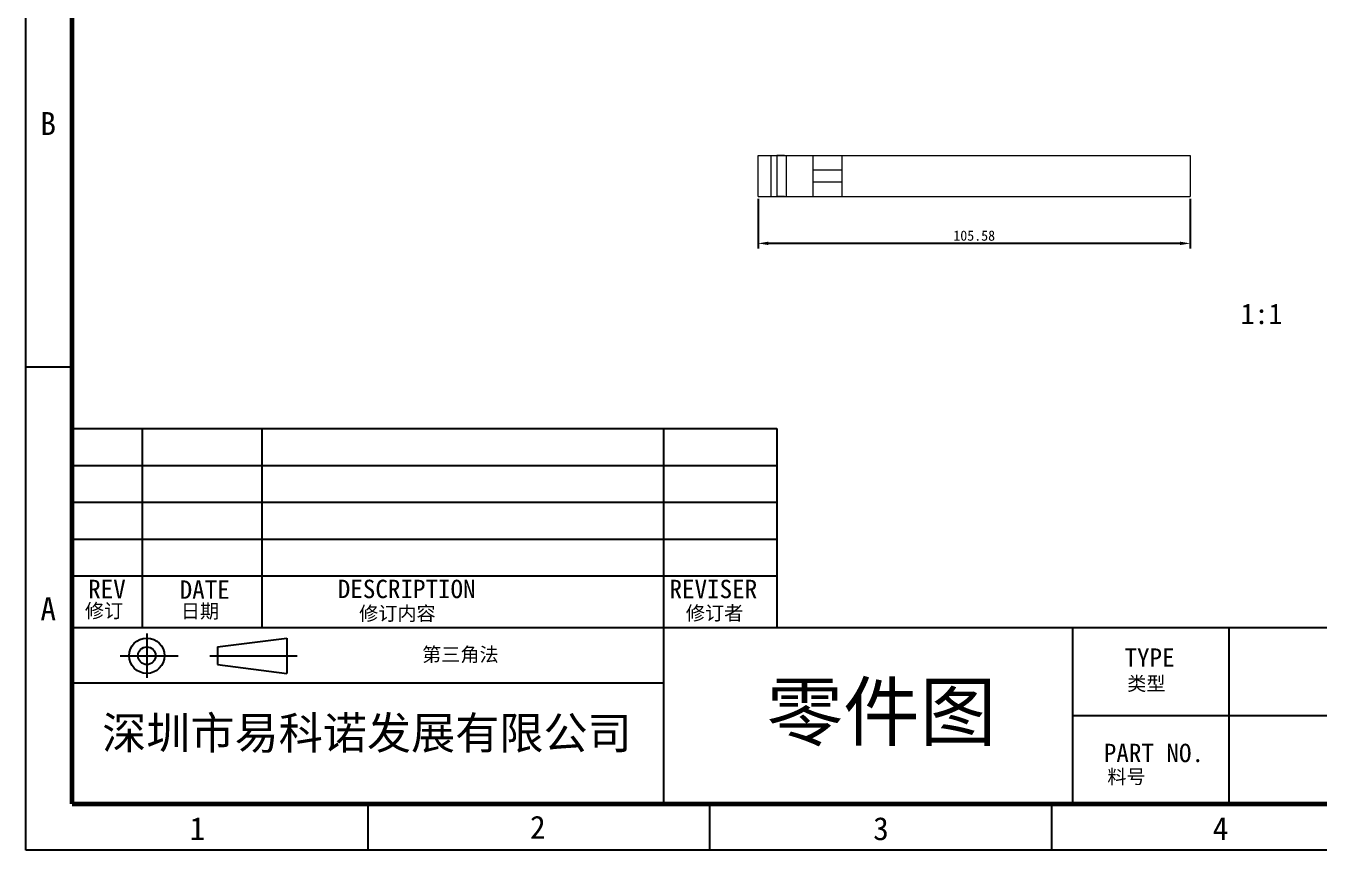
# Model space of a CAD drawing. Header units: millimetres. Extents: x 17516 to 18184, y 29403 to 29876.
# Drawn here: x 17515.8 to 17831.8, y 29403.3 to 29604.8 of the extents above; entities that cross this region are included whole.
import ezdxf
from ezdxf.enums import TextEntityAlignment as Align
from ezdxf.lldxf.tags import DXFTag

# ---------------------------------------------------------------- set-up
doc = ezdxf.new("R2010")
doc.units = ezdxf.units.MM
doc.header["$PDMODE"] = 2
doc.layers.add('layer 1', color=7, linetype='Continuous')
doc.layers.add('title bar', color=7, linetype='Continuous')
doc.styles.add('宝明', font='simhei.ttf')
tags = doc.linetypes.add('New Line1', pattern=[1, 0.5, -0.5]).pattern_tags.tags
tags[6:7] = [DXFTag(74, 4), DXFTag(75, 0), DXFTag(340, '0'), DXFTag(46, 1.0), DXFTag(50, 0.0), DXFTag(44, 0.0), DXFTag(45, 0.0)]
tags[4:5] = [DXFTag(74, 4), DXFTag(75, 0), DXFTag(340, '0'), DXFTag(46, 1.0), DXFTag(50, 0.0), DXFTag(44, 0.0), DXFTag(45, 0.0)]
tags = doc.linetypes.add('New Line2', pattern=[1, 0.5, -0.5]).pattern_tags.tags
tags[6:7] = [DXFTag(74, 4), DXFTag(75, 0), DXFTag(340, '0'), DXFTag(46, 1.0), DXFTag(50, 0.0), DXFTag(44, 0.0), DXFTag(45, 0.0)]
tags[4:5] = [DXFTag(74, 4), DXFTag(75, 0), DXFTag(340, '0'), DXFTag(46, 1.0), DXFTag(50, 0.0), DXFTag(44, 0.0), DXFTag(45, 0.0)]
tags = doc.linetypes.add('New Line3', pattern=[1, 0.5, -0.5]).pattern_tags.tags
tags[6:7] = [DXFTag(74, 4), DXFTag(75, 0), DXFTag(340, '0'), DXFTag(46, 1.0), DXFTag(50, 0.0), DXFTag(44, 0.0), DXFTag(45, 0.0)]
tags[4:5] = [DXFTag(74, 4), DXFTag(75, 0), DXFTag(340, '0'), DXFTag(46, 1.0), DXFTag(50, 0.0), DXFTag(44, 0.0), DXFTag(45, 0.0)]
doc.dimstyles.new('ISO-25', dxfattribs={"dimtxt": 2.5, "dimasz": 2.5, "dimexe": 1.25, "dimexo": 0.625, "dimtad": 1, "dimdsep": 46, "dimtxsty": 'Standard', "dimcen": 2.5, "dimclrd": 5, "dimclre": 5, "dimadec": 0, "dimazin": 0, "dimtfac": 1, "dimtmove": 0, "dimatfit": 3, "dimfxl": 1, "dimarcsym": 0})

# ---------------------------------------------------------------- blocks, each defined once
blk = doc.blocks.new('*D10')
at = {"color": 5, "lineweight": -2}
for p, q in [((17694.71, 29562.48), (17694.71, 29550.37)), ((17800.29, 29562.48), (17800.29, 29550.37)), ((17797.79, 29551.62), (17697.21, 29551.62))]:
    blk.add_line(p, q, dxfattribs=at)
at = {"color": 5}
for points in [[(17697.21, 29552.04), (17697.21, 29551.21), (17694.71, 29551.62)], [(17797.79, 29552.04), (17797.79, 29551.21), (17800.29, 29551.62)]]:
    blk.add_solid(points, dxfattribs=at)
at = {"layer": 'Defpoints', "color": 0}
for p in [(17694.71, 29563.11), (17800.29, 29563.11), (17694.71, 29551.62)]:
    blk.add_point(p, dxfattribs=at)
at = {"color": 0, "insert": (17747.5, 29553.5), "char_height": 2.5, "attachment_point": 5}
blk.add_mtext('105.58', dxfattribs=at)

msp = doc.modelspace()

# ---------------------------------------------------------------- linework, layer by layer
at = {"layer": 'layer 1', "lineweight": 9}
for points in [[(17694.712, 29563.105), (17694.712, 29563.105), (17694.712, 29573.105), (17694.712, 29573.105)], [(17696.712, 29573.105), (17696.712, 29573.105), (17698.312, 29573.105), (17698.312, 29573.105)], [(17699.312, 29573.105), (17699.312, 29573.105), (17701.143, 29573.105), (17701.143, 29573.105)], [(17701.144, 29573.105), (17701.144, 29573.105), (17699.312, 29573.105), (17699.312, 29573.105)], [(17699.312, 29573.105), (17699.312, 29573.105), (17699.312, 29563.105), (17699.312, 29563.105)], [(17701.643, 29563.105), (17701.643, 29563.105), (17701.643, 29573.105), (17701.643, 29573.105)], [(17702.643, 29573.105), (17702.643, 29573.105), (17707.684, 29573.105), (17707.684, 29573.105)], [(17708.184, 29563.105), (17708.184, 29563.105), (17708.184, 29573.105), (17708.184, 29573.105)], [(17710.184, 29573.105), (17710.184, 29573.105), (17713.184, 29573.105), (17713.184, 29573.105)], [(17715.184, 29573.105), (17715.184, 29573.105), (17715.184, 29563.105), (17715.184, 29563.105)], [(17737.684, 29573.105), (17737.684, 29573.105), (17795.289, 29573.105), (17795.289, 29573.105)], [(17795.289, 29573.105), (17795.289, 29573.105), (17798.021, 29573.105), (17798.021, 29573.105)], [(17798.021, 29573.105), (17798.021, 29573.105), (17800.021, 29573.105), (17800.021, 29573.105)], [(17800.289, 29573.105), (17800.289, 29573.105), (17800.289, 29563.105), (17800.289, 29563.105)], [(17696.712, 29563.105), (17696.712, 29563.105), (17698.312, 29563.105), (17698.312, 29563.105)], [(17699.312, 29563.105), (17699.312, 29563.105), (17701.143, 29563.105), (17701.143, 29563.105)], [(17701.144, 29563.105), (17701.144, 29563.105), (17699.312, 29563.105), (17699.312, 29563.105)], [(17702.643, 29563.105), (17702.643, 29563.105), (17707.684, 29563.105), (17707.684, 29563.105)], [(17710.184, 29563.105), (17710.184, 29563.105), (17713.184, 29563.105), (17713.184, 29563.105)], [(17737.684, 29563.105), (17737.684, 29563.105), (17795.289, 29563.105), (17795.289, 29563.105)], [(17795.289, 29563.105), (17795.289, 29563.105), (17798.021, 29563.105), (17798.021, 29563.105)], [(17798.021, 29563.105), (17798.021, 29563.105), (17800.021, 29563.105), (17800.021, 29563.105)]]:
    msp.add_open_spline(points, degree=3, dxfattribs=at)
for points in [[(17694.712, 29573.105), (17694.712, 29573.105), (17694.712, 29573.105), (17694.712, 29573.105), (17694.712, 29573.105), (17694.712, 29573.105), (17694.712, 29573.105), (17694.712, 29573.105), (17694.712, 29573.105), (17694.712, 29573.105), (17694.713, 29573.105), (17694.713, 29573.105), (17694.713, 29573.105), (17694.713, 29573.105), (17694.714, 29573.105), (17694.714, 29573.105), (17694.714, 29573.105), (17694.714, 29573.105), (17694.72, 29573.105), (17694.72, 29573.105), (17694.72, 29573.105), (17694.72, 29573.105), (17694.745, 29573.105), (17694.745, 29573.105), (17694.745, 29573.105), (17694.745, 29573.105), (17694.852, 29573.105), (17694.852, 29573.105), (17694.852, 29573.105), (17694.852, 29573.105), (17695.298, 29573.105), (17695.298, 29573.105), (17695.298, 29573.105), (17695.298, 29573.105), (17696.712, 29573.105), (17696.712, 29573.105)], [(17698.312, 29573.105), (17698.312, 29573.105), (17699.019, 29573.105), (17699.019, 29573.105), (17699.019, 29573.105), (17699.019, 29573.105), (17699.242, 29573.105), (17699.242, 29573.105), (17699.242, 29573.105), (17699.242, 29573.105), (17699.295, 29573.105), (17699.295, 29573.105), (17699.295, 29573.105), (17699.295, 29573.105), (17699.308, 29573.105), (17699.308, 29573.105), (17699.308, 29573.105), (17699.308, 29573.105), (17699.311, 29573.105), (17699.311, 29573.105), (17699.311, 29573.105), (17699.311, 29573.105), (17699.312, 29573.105), (17699.312, 29573.105), (17699.312, 29573.105), (17699.312, 29573.105), (17699.312, 29573.105), (17699.312, 29573.105), (17699.312, 29573.105), (17699.312, 29573.105), (17699.312, 29573.105), (17699.312, 29573.105), (17699.312, 29573.105), (17699.312, 29573.105), (17699.312, 29573.105), (17699.312, 29573.105)], [(17701.143, 29573.105), (17701.143, 29573.105), (17701.496, 29573.105), (17701.496, 29573.105), (17701.496, 29573.105), (17701.496, 29573.105), (17701.607, 29573.105), (17701.607, 29573.105), (17701.607, 29573.105), (17701.607, 29573.105), (17701.634, 29573.105), (17701.634, 29573.105), (17701.634, 29573.105), (17701.634, 29573.105), (17701.641, 29573.105), (17701.641, 29573.105), (17701.641, 29573.105), (17701.641, 29573.105), (17701.642, 29573.105), (17701.642, 29573.105), (17701.642, 29573.105), (17701.642, 29573.105), (17701.642, 29573.105), (17701.642, 29573.105), (17701.642, 29573.105), (17701.642, 29573.105), (17701.643, 29573.105), (17701.643, 29573.105), (17701.643, 29573.105), (17701.643, 29573.105), (17701.643, 29573.105), (17701.643, 29573.105), (17701.643, 29573.105), (17701.643, 29573.105), (17701.643, 29573.105), (17701.643, 29573.105)], [(17701.643, 29573.105), (17701.643, 29573.105), (17701.643, 29573.105), (17701.643, 29573.105), (17701.643, 29573.105), (17701.643, 29573.105), (17701.643, 29573.105), (17701.643, 29573.105), (17701.643, 29573.105), (17701.643, 29573.105), (17701.643, 29573.105), (17701.643, 29573.105), (17701.643, 29573.105), (17701.643, 29573.105), (17701.644, 29573.105), (17701.644, 29573.105), (17701.644, 29573.105), (17701.644, 29573.105), (17701.647, 29573.105), (17701.647, 29573.105), (17701.647, 29573.105), (17701.647, 29573.105), (17701.659, 29573.105), (17701.659, 29573.105), (17701.659, 29573.105), (17701.659, 29573.105), (17701.713, 29573.105), (17701.713, 29573.105), (17701.713, 29573.105), (17701.713, 29573.105), (17701.935, 29573.105), (17701.935, 29573.105), (17701.935, 29573.105), (17701.935, 29573.105), (17702.643, 29573.105), (17702.643, 29573.105)], [(17707.684, 29573.105), (17707.684, 29573.105), (17708.038, 29573.105), (17708.038, 29573.105), (17708.038, 29573.105), (17708.038, 29573.105), (17708.149, 29573.105), (17708.149, 29573.105), (17708.149, 29573.105), (17708.149, 29573.105), (17708.176, 29573.105), (17708.176, 29573.105), (17708.176, 29573.105), (17708.176, 29573.105), (17708.182, 29573.105), (17708.182, 29573.105), (17708.182, 29573.105), (17708.182, 29573.105), (17708.184, 29573.105), (17708.184, 29573.105), (17708.184, 29573.105), (17708.184, 29573.105), (17708.184, 29573.105), (17708.184, 29573.105), (17708.184, 29573.105), (17708.184, 29573.105), (17708.184, 29573.105), (17708.184, 29573.105), (17708.184, 29573.105), (17708.184, 29573.105), (17708.184, 29573.105), (17708.184, 29573.105), (17708.184, 29573.105), (17708.184, 29573.105), (17708.184, 29573.105), (17708.184, 29573.105)], [(17708.184, 29573.105), (17708.184, 29573.105), (17708.184, 29573.105), (17708.184, 29573.105), (17708.184, 29573.105), (17708.184, 29573.105), (17708.184, 29573.105), (17708.184, 29573.105), (17708.184, 29573.105), (17708.184, 29573.105), (17708.185, 29573.105), (17708.185, 29573.105), (17708.185, 29573.105), (17708.185, 29573.105), (17708.186, 29573.105), (17708.186, 29573.105), (17708.186, 29573.105), (17708.186, 29573.105), (17708.192, 29573.105), (17708.192, 29573.105), (17708.192, 29573.105), (17708.192, 29573.105), (17708.218, 29573.105), (17708.218, 29573.105), (17708.218, 29573.105), (17708.218, 29573.105), (17708.325, 29573.105), (17708.325, 29573.105), (17708.325, 29573.105), (17708.325, 29573.105), (17708.77, 29573.105), (17708.77, 29573.105), (17708.77, 29573.105), (17708.77, 29573.105), (17710.184, 29573.105), (17710.184, 29573.105)], [(17713.184, 29573.105), (17713.184, 29573.105), (17714.599, 29573.105), (17714.599, 29573.105), (17714.599, 29573.105), (17714.599, 29573.105), (17715.044, 29573.105), (17715.044, 29573.105), (17715.044, 29573.105), (17715.044, 29573.105), (17715.151, 29573.105), (17715.151, 29573.105), (17715.151, 29573.105), (17715.151, 29573.105), (17715.176, 29573.105), (17715.176, 29573.105), (17715.176, 29573.105), (17715.176, 29573.105), (17715.182, 29573.105), (17715.182, 29573.105), (17715.182, 29573.105), (17715.182, 29573.105), (17715.184, 29573.105), (17715.184, 29573.105), (17715.184, 29573.105), (17715.184, 29573.105), (17715.184, 29573.105), (17715.184, 29573.105), (17715.184, 29573.105), (17715.184, 29573.105), (17715.184, 29573.105), (17715.184, 29573.105), (17715.184, 29573.105), (17715.184, 29573.105), (17715.184, 29573.105), (17715.184, 29573.105)], [(17715.184, 29573.105), (17715.184, 29573.105), (17715.185, 29573.105), (17715.185, 29573.105), (17715.185, 29573.105), (17715.185, 29573.105), (17715.186, 29573.105), (17715.186, 29573.105), (17715.186, 29573.105), (17715.186, 29573.105), (17715.19, 29573.105), (17715.19, 29573.105), (17715.19, 29573.105), (17715.19, 29573.105), (17715.207, 29573.105), (17715.207, 29573.105), (17715.207, 29573.105), (17715.207, 29573.105), (17715.278, 29573.105), (17715.278, 29573.105), (17715.278, 29573.105), (17715.278, 29573.105), (17715.579, 29573.105), (17715.579, 29573.105), (17715.579, 29573.105), (17715.579, 29573.105), (17716.915, 29573.105), (17716.915, 29573.105), (17716.915, 29573.105), (17716.915, 29573.105), (17722.684, 29573.105), (17722.684, 29573.105), (17722.684, 29573.105), (17722.684, 29573.105), (17737.684, 29573.105), (17737.684, 29573.105)], [(17800.021, 29573.105), (17800.021, 29573.105), (17800.216, 29573.105), (17800.216, 29573.105), (17800.216, 29573.105), (17800.216, 29573.105), (17800.27, 29573.105), (17800.27, 29573.105), (17800.27, 29573.105), (17800.27, 29573.105), (17800.284, 29573.105), (17800.284, 29573.105), (17800.284, 29573.105), (17800.284, 29573.105), (17800.288, 29573.105), (17800.288, 29573.105), (17800.288, 29573.105), (17800.288, 29573.105), (17800.289, 29573.105), (17800.289, 29573.105), (17800.289, 29573.105), (17800.289, 29573.105), (17800.289, 29573.105), (17800.289, 29573.105), (17800.289, 29573.105), (17800.289, 29573.105), (17800.289, 29573.105), (17800.289, 29573.105), (17800.289, 29573.105), (17800.289, 29573.105), (17800.289, 29573.105), (17800.289, 29573.105), (17800.289, 29573.105), (17800.289, 29573.105), (17800.289, 29573.105), (17800.289, 29573.105)], [(17694.712, 29563.105), (17694.712, 29563.105), (17694.712, 29563.105), (17694.712, 29563.105), (17694.712, 29563.105), (17694.712, 29563.105), (17694.712, 29563.105), (17694.712, 29563.105), (17694.712, 29563.105), (17694.712, 29563.105), (17694.713, 29563.105), (17694.713, 29563.105), (17694.713, 29563.105), (17694.713, 29563.105), (17694.714, 29563.105), (17694.714, 29563.105), (17694.714, 29563.105), (17694.714, 29563.105), (17694.72, 29563.105), (17694.72, 29563.105), (17694.72, 29563.105), (17694.72, 29563.105), (17694.745, 29563.105), (17694.745, 29563.105), (17694.745, 29563.105), (17694.745, 29563.105), (17694.852, 29563.105), (17694.852, 29563.105), (17694.852, 29563.105), (17694.852, 29563.105), (17695.298, 29563.105), (17695.298, 29563.105), (17695.298, 29563.105), (17695.298, 29563.105), (17696.712, 29563.105), (17696.712, 29563.105)], [(17698.312, 29563.105), (17698.312, 29563.105), (17699.019, 29563.105), (17699.019, 29563.105), (17699.019, 29563.105), (17699.019, 29563.105), (17699.242, 29563.105), (17699.242, 29563.105), (17699.242, 29563.105), (17699.242, 29563.105), (17699.295, 29563.105), (17699.295, 29563.105), (17699.295, 29563.105), (17699.295, 29563.105), (17699.308, 29563.105), (17699.308, 29563.105), (17699.308, 29563.105), (17699.308, 29563.105), (17699.311, 29563.105), (17699.311, 29563.105), (17699.311, 29563.105), (17699.311, 29563.105), (17699.312, 29563.105), (17699.312, 29563.105), (17699.312, 29563.105), (17699.312, 29563.105), (17699.312, 29563.105), (17699.312, 29563.105), (17699.312, 29563.105), (17699.312, 29563.105), (17699.312, 29563.105), (17699.312, 29563.105), (17699.312, 29563.105), (17699.312, 29563.105), (17699.312, 29563.105), (17699.312, 29563.105)], [(17701.143, 29563.105), (17701.143, 29563.105), (17701.496, 29563.105), (17701.496, 29563.105), (17701.496, 29563.105), (17701.496, 29563.105), (17701.607, 29563.105), (17701.607, 29563.105), (17701.607, 29563.105), (17701.607, 29563.105), (17701.634, 29563.105), (17701.634, 29563.105), (17701.634, 29563.105), (17701.634, 29563.105), (17701.641, 29563.105), (17701.641, 29563.105), (17701.641, 29563.105), (17701.641, 29563.105), (17701.642, 29563.105), (17701.642, 29563.105), (17701.642, 29563.105), (17701.642, 29563.105), (17701.642, 29563.105), (17701.642, 29563.105), (17701.642, 29563.105), (17701.642, 29563.105), (17701.643, 29563.105), (17701.643, 29563.105), (17701.643, 29563.105), (17701.643, 29563.105), (17701.643, 29563.105), (17701.643, 29563.105), (17701.643, 29563.105), (17701.643, 29563.105), (17701.643, 29563.105), (17701.643, 29563.105)], [(17701.643, 29563.105), (17701.643, 29563.105), (17701.643, 29563.105), (17701.643, 29563.105), (17701.643, 29563.105), (17701.643, 29563.105), (17701.643, 29563.105), (17701.643, 29563.105), (17701.643, 29563.105), (17701.643, 29563.105), (17701.643, 29563.105), (17701.643, 29563.105), (17701.643, 29563.105), (17701.643, 29563.105), (17701.644, 29563.105), (17701.644, 29563.105), (17701.644, 29563.105), (17701.644, 29563.105), (17701.647, 29563.105), (17701.647, 29563.105), (17701.647, 29563.105), (17701.647, 29563.105), (17701.659, 29563.105), (17701.659, 29563.105), (17701.659, 29563.105), (17701.659, 29563.105), (17701.713, 29563.105), (17701.713, 29563.105), (17701.713, 29563.105), (17701.713, 29563.105), (17701.935, 29563.105), (17701.935, 29563.105), (17701.935, 29563.105), (17701.935, 29563.105), (17702.643, 29563.105), (17702.643, 29563.105)], [(17707.684, 29563.105), (17707.684, 29563.105), (17708.038, 29563.105), (17708.038, 29563.105), (17708.038, 29563.105), (17708.038, 29563.105), (17708.149, 29563.105), (17708.149, 29563.105), (17708.149, 29563.105), (17708.149, 29563.105), (17708.176, 29563.105), (17708.176, 29563.105), (17708.176, 29563.105), (17708.176, 29563.105), (17708.182, 29563.105), (17708.182, 29563.105), (17708.182, 29563.105), (17708.182, 29563.105), (17708.184, 29563.105), (17708.184, 29563.105), (17708.184, 29563.105), (17708.184, 29563.105), (17708.184, 29563.105), (17708.184, 29563.105), (17708.184, 29563.105), (17708.184, 29563.105), (17708.184, 29563.105), (17708.184, 29563.105), (17708.184, 29563.105), (17708.184, 29563.105), (17708.184, 29563.105), (17708.184, 29563.105), (17708.184, 29563.105), (17708.184, 29563.105), (17708.184, 29563.105), (17708.184, 29563.105)], [(17708.184, 29563.105), (17708.184, 29563.105), (17708.184, 29563.105), (17708.184, 29563.105), (17708.184, 29563.105), (17708.184, 29563.105), (17708.184, 29563.105), (17708.184, 29563.105), (17708.184, 29563.105), (17708.184, 29563.105), (17708.185, 29563.105), (17708.185, 29563.105), (17708.185, 29563.105), (17708.185, 29563.105), (17708.186, 29563.105), (17708.186, 29563.105), (17708.186, 29563.105), (17708.186, 29563.105), (17708.192, 29563.105), (17708.192, 29563.105), (17708.192, 29563.105), (17708.192, 29563.105), (17708.218, 29563.105), (17708.218, 29563.105), (17708.218, 29563.105), (17708.218, 29563.105), (17708.325, 29563.105), (17708.325, 29563.105), (17708.325, 29563.105), (17708.325, 29563.105), (17708.77, 29563.105), (17708.77, 29563.105), (17708.77, 29563.105), (17708.77, 29563.105), (17710.184, 29563.105), (17710.184, 29563.105)], [(17713.184, 29563.105), (17713.184, 29563.105), (17714.599, 29563.105), (17714.599, 29563.105), (17714.599, 29563.105), (17714.599, 29563.105), (17715.044, 29563.105), (17715.044, 29563.105), (17715.044, 29563.105), (17715.044, 29563.105), (17715.151, 29563.105), (17715.151, 29563.105), (17715.151, 29563.105), (17715.151, 29563.105), (17715.176, 29563.105), (17715.176, 29563.105), (17715.176, 29563.105), (17715.176, 29563.105), (17715.182, 29563.105), (17715.182, 29563.105), (17715.182, 29563.105), (17715.182, 29563.105), (17715.184, 29563.105), (17715.184, 29563.105), (17715.184, 29563.105), (17715.184, 29563.105), (17715.184, 29563.105), (17715.184, 29563.105), (17715.184, 29563.105), (17715.184, 29563.105), (17715.184, 29563.105), (17715.184, 29563.105), (17715.184, 29563.105), (17715.184, 29563.105), (17715.184, 29563.105), (17715.184, 29563.105)], [(17715.184, 29563.105), (17715.184, 29563.105), (17715.185, 29563.105), (17715.185, 29563.105), (17715.185, 29563.105), (17715.185, 29563.105), (17715.186, 29563.105), (17715.186, 29563.105), (17715.186, 29563.105), (17715.186, 29563.105), (17715.19, 29563.105), (17715.19, 29563.105), (17715.19, 29563.105), (17715.19, 29563.105), (17715.207, 29563.105), (17715.207, 29563.105), (17715.207, 29563.105), (17715.207, 29563.105), (17715.278, 29563.105), (17715.278, 29563.105), (17715.278, 29563.105), (17715.278, 29563.105), (17715.579, 29563.105), (17715.579, 29563.105), (17715.579, 29563.105), (17715.579, 29563.105), (17716.915, 29563.105), (17716.915, 29563.105), (17716.915, 29563.105), (17716.915, 29563.105), (17722.684, 29563.105), (17722.684, 29563.105), (17722.684, 29563.105), (17722.684, 29563.105), (17737.684, 29563.105), (17737.684, 29563.105)], [(17800.021, 29563.105), (17800.021, 29563.105), (17800.216, 29563.105), (17800.216, 29563.105), (17800.216, 29563.105), (17800.216, 29563.105), (17800.27, 29563.105), (17800.27, 29563.105), (17800.27, 29563.105), (17800.27, 29563.105), (17800.284, 29563.105), (17800.284, 29563.105), (17800.284, 29563.105), (17800.284, 29563.105), (17800.288, 29563.105), (17800.288, 29563.105), (17800.288, 29563.105), (17800.288, 29563.105), (17800.289, 29563.105), (17800.289, 29563.105), (17800.289, 29563.105), (17800.289, 29563.105), (17800.289, 29563.105), (17800.289, 29563.105), (17800.289, 29563.105), (17800.289, 29563.105), (17800.289, 29563.105), (17800.289, 29563.105), (17800.289, 29563.105), (17800.289, 29563.105), (17800.289, 29563.105), (17800.289, 29563.105), (17800.289, 29563.105), (17800.289, 29563.105), (17800.289, 29563.105), (17800.289, 29563.105)]]:
    msp.add_open_spline(points, degree=3, knots=[0, 0, 0, 0, 0.1, 0.1, 0.1, 0.1, 0.2, 0.2, 0.2, 0.2, 0.3, 0.3, 0.3, 0.3, 0.4, 0.4, 0.4, 0.4, 0.5, 0.5, 0.5, 0.5, 0.6, 0.6, 0.6, 0.6, 0.7, 0.7, 0.7, 0.7, 0.8, 0.8, 0.8, 0.8, 1, 1, 1, 1], dxfattribs=at)
at = {"layer": 'layer 1', "color": 4, "linetype": 'New Line3', "lineweight": 9}
msp.add_open_spline([(17697.867, 29563.105), (17697.867, 29563.105), (17697.867, 29573.105), (17697.867, 29573.105)], degree=3, dxfattribs=at)
at = {"layer": 'layer 1', "color": 4, "linetype": 'New Line1', "lineweight": 9}
msp.add_open_spline([(17708.184, 29569.605), (17708.184, 29569.605), (17715.184, 29569.605), (17715.184, 29569.605)], degree=3, dxfattribs=at)
at = {"layer": 'layer 1', "color": 4, "linetype": 'New Line2', "lineweight": 9}
msp.add_open_spline([(17715.184, 29566.605), (17715.184, 29566.605), (17708.184, 29566.605), (17708.184, 29566.605)], degree=3, dxfattribs=at)
at = {"layer": 'title bar', "color": 0}
for p, q in [((17515.798, 29403.294), (17515.798, 29875.791)), ((17515.798, 29521.418), (17527.048, 29521.418)), ((17527.048, 29506.336), (17699.286, 29506.336)), ((17544.184, 29506.336), (17544.184, 29457.744)), ((17573.434, 29506.336), (17573.434, 29457.744)), ((17671.547, 29506.336), (17671.547, 29457.744)), ((17699.286, 29506.336), (17699.286, 29457.744)), ((17527.048, 29497.336), (17699.286, 29497.336)), ((17527.048, 29497.336), (17699.286, 29497.336)), ((17527.048, 29488.336), (17699.286, 29488.336)), ((17527.048, 29479.336), (17699.286, 29479.336)), ((17527.048, 29470.336), (17699.286, 29470.336)), ((17527.048, 29457.744), (18172.795, 29457.744)), ((17545.348, 29456.237), (17545.348, 29445.414)), ((17671.547, 29457.744), (17671.547, 29414.544)), ((17771.493, 29457.744), (17771.493, 29414.544)), ((17809.743, 29457.744), (17809.743, 29414.544)), ((17562.658, 29452.985), (17579.594, 29455.145)), ((17562.658, 29452.985), (17562.658, 29448.665)), ((17579.594, 29455.145), (17579.594, 29446.505)), ((17538.879, 29450.825), (17552.976, 29450.825)), ((17560.755, 29450.825), (17582.068, 29450.825)), ((17562.658, 29448.665), (17579.594, 29446.505)), ((17671.547, 29444.1), (17527.048, 29444.1)), ((17882.193, 29436.144), (17771.493, 29436.144)), ((17599.329, 29414.544), (17599.329, 29403.294)), ((17682.86, 29414.544), (17682.86, 29403.294)), ((17766.391, 29414.544), (17766.391, 29403.294)), ((18184.045, 29403.294), (17515.798, 29403.294))]:
    msp.add_line(p, q, dxfattribs=at)
at = {"layer": 'title bar', "color": 0, "const_width": 1.125}
for points in [[(17527.048, 29864.541), (17527.048, 29414.544)], [(17527.048, 29414.544), (18172.795, 29414.544), (18172.795, 29864.541), (17527.048, 29864.541)]]:
    msp.add_lwpolyline(points, dxfattribs=at)
at = {"layer": 'title bar', "color": 0}
for radius in [4.32, 2.16]:
    msp.add_circle((17545.348, 29450.825), radius, dxfattribs=at)

# ---------------------------------------------------------------- texts
at = {"color": 1, "insert": (17812.6, 29536.908), "char_height": 5, "width": 22.96376, "attachment_point": 1}
msp.add_mtext('{\\f@SimSun|b0|i0|c0|p2;1\\f@SimSun|b0|i0|c134|p2;:1}', dxfattribs=at)
at = {"layer": 'title bar', "color": 0, "style": '宝明'}
for s, height, p in [('B', 5.625, (17519.347, 29578.103)), ('REV', 4.5, (17531.013, 29464.892)), ('DATE', 4.5, (17553.375, 29464.73)), ('DESCRIPTION', 4.49998, (17592.005, 29464.903)), ('REVISER', 4.5, (17673.046, 29464.89)), ('A', 5.625, (17519.347, 29459.45)), ('1', 5.625, (17555.796, 29405.748)), ('2', 5.625, (17638.968, 29406.081)), ('3', 5.625, (17722.807, 29405.748)), ('4', 5.625, (17805.776, 29405.748))]:
    msp.add_text(s, height=height, dxfattribs=at).set_placement(p)
at = {"layer": 'title bar', "color": 0, "linetype": 'Continuous', "style": '宝明'}
for s, p in [('修订', (17530.223, 29460.09)), ('日期', (17553.66, 29460.009)), ('修订内容', (17597.215, 29459.443)), ('修订者', (17677.04, 29459.521)), ('第三角法', (17612.602, 29449.407)), ('类型', (17784.888, 29442.292)), ('料号', (17780.03, 29419.544))]:
    msp.add_text(s, height=3.4306, dxfattribs=at).set_placement(p)
at = {"layer": 'title bar', "color": 0, "style": '宝明'}
for s, p in [('TYPE', (17790.336, 29450.37)), ('PART NO.', (17791.41, 29427.058))]:
    msp.add_text(s, height=4.5, dxfattribs=at).set_placement(p, align=Align.MIDDLE)
at = {"layer": 'title bar', "color": 0, "attachment_point": 1, "style": '宝明'}
for s, insert, char_height, width in [('{\\fSimSun|b0|i0|c134|p54;零件图}', (17696.761, 29444.001), 13.72233, 226.56574), ('{\\fSimSun|b0|i0|c134|p54;深圳市易科诺发展有限公司}', (17534.441, 29435.902), 7.90406, 173.07729)]:
    msp.add_mtext(s, dxfattribs=dict(at, insert=insert, char_height=char_height, width=width))

# ---------------------------------------------------------------- dimensions: what is measured, and where the dimension line sits
at = {"color": 1}
dim = msp.add_linear_dim(base=(17694.712, 29551.622), p1=(17800.289, 29563.105), p2=(17694.712, 29563.105), dimstyle='ISO-25', dxfattribs=at)
dim.commit()
dim.dimension.update_dxf_attribs({"geometry": '*D10', "text_midpoint": (17747.501, 29553.497)})

doc.saveas('drawing.dxf')
